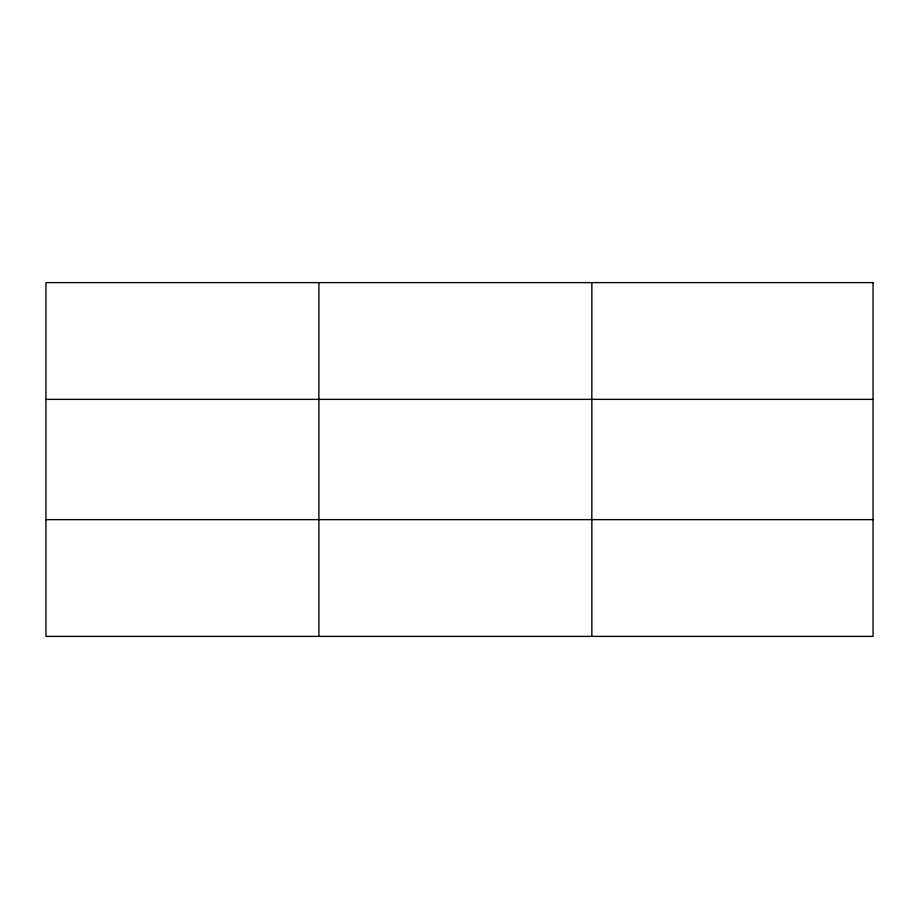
<?xml version="1.0" encoding="UTF-8"?>
<svg xmlns="http://www.w3.org/2000/svg" width="919" height="919" viewBox="0 0 919 919"><rect width="100%" height="100%" fill="white"/><g stroke="black" fill="none" stroke-linecap="round" stroke-linejoin="round"><path stroke-width="1.38" d="M318.893 282.615L318.893 636.385M591.836 282.615L591.836 636.385M45.95 399.363L873.05 399.363M45.95 519.637L873.05 519.637M873.05 282.615L873.05 636.385L45.95 636.385L45.95 282.615L873.05 282.615"/></g></svg>
